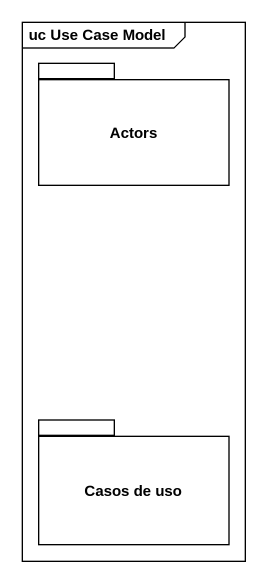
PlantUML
@startuml
mainframe uc Use Case Model
package Actors {
}
package "Casos de uso" as Casos_de_uso {
}
@enduml
